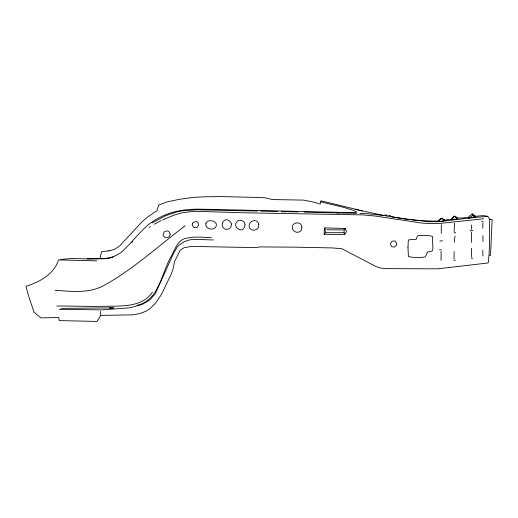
<?xml version="1.0" encoding="UTF-8"?>
<svg xmlns="http://www.w3.org/2000/svg" width="518" height="518" viewBox="0 0 518 518"><rect width="100%" height="100%" fill="white"/><g stroke="black" fill="none" stroke-linecap="round" stroke-linejoin="round"><path stroke-width="0.78" d="M471.542 229.435L471.678 224.935M471.354 257.135L471.561 248.245M482.841 250.168L482.86 255.976M454.124 251.593L454.008 258.955M390.442 216.537L405.607 219.01L428.639 221.756L438.17 221.704L475.051 217.411L487.82 216.42L489.704 219.269C489.05 233.871 490.209 248.672 488.163 262.956L437.781 268.823L385.165 268.641L380.568 268.02L376.146 266.615L341.861 248.724L332.608 247.941L295.48 247.17L259.894 246.911L256.837 247.397L249.106 247.481L191.66 246.419L183.994 247.746L180.18 250.272L174.663 261.396L173.044 268.984L171.549 273.394L161.474 294.425L155.381 303.425L149.754 308.747L145.985 311.247L139.219 313.694L132.841 314.834L101.554 315.378L100.557 315.747L96.957 321.438L59.24 320.59L58.728 317.521L41.071 317.897L37.445 315.074A68.823 68.713 62.6 0 1 34.026 312.011L29.507 298.931L25.9 286.305C39.53 282.129 53.976 274.385 58.566 259.881L96.892 260.884M482.964 235.58L482.951 241.537M454.124 231.688L454.532 223.083M482.763 228.088L482.983 222.669M441.116 250.945L441.045 260.366M100.557 315.747L100.524 311.37M468.932 217.534L468.894 217.236M455.128 236.124L454.176 239.828L454.616 242.217M202.713 209.259C187.309 208.689 171.303 210.722 157.763 218.564C143.985 225.388 135.502 238.902 124.54 249.177C118.616 255.639 109.894 258.78 101.243 258.469C98.647 258.799 102.065 252.68 101.321 251.865C102.894 250.854 105.245 251.586 107.077 251.068M109.194 250.893L114.595 249.281L119.82 245.823L142.236 221.516L148.038 216.725L156.967 210.716L158.722 205.037L167.476 201.819L179.668 199.268L193.557 197.364L204.442 196.821L220.014 196.562L255.724 197.397L265.015 197.811L272.546 199.559L303.561 200.103L314.186 202.24L320.137 204.079L320.966 200.79L356.047 209.343M324.954 227.894L324.21 231.041L324.203 234.259L344.768 234.602L346.51 231.585L345.26 228.483L324.954 227.894L325.395 232.686L324.203 234.259M451.282 219.703L457.653 218.823M152.37 292.262C141.913 307.601 120.791 306.008 104.306 306.287C88.423 306.617 72.591 305.924 56.74 306.041M472.442 215.125L475.809 216.925L468.641 218.052C473.64 216.356 474.423 210.392 468.66 217.146L463.332 217.903A31.164 23.187 0.8 0 1 457.944 217.916L454.221 216.051L451.165 219.341L445.176 220.053L441.453 218.188L437.891 220.992C409.971 221.574 382.245 215.261 355.083 209.227M344.768 234.602L344.133 232.711L344.107 229.921L345.26 228.483M451.353 219.943L454.221 216.051M131.909 242.45L132.822 241.388M473.569 217.34L474.449 216.323L475.349 216.738L473.569 217.34L474.378 217.152L473.51 215.812L474.449 216.323M438.079 221.393L441.465 218.214M185.198 225.783C158.281 246.089 133.204 269.405 103.509 285.709C88.572 293.706 71.238 291.343 55.063 290.281M149.048 227.616L150.337 226.748M151.916 222.993L165.566 215.734L177.298 211.765A78.419 76.949 -8.6 0 1 181.863 210.871M154.267 224.242L161.117 220.59M487.82 216.42C483.831 215.106 480.704 215.896 475.893 216.278L472.455 213.889M162.522 219.923L173.99 215.119L181.449 212.982L190.663 211.668L203.082 211.532L243.428 212.781L363.17 214.912L375.556 216.084L421.393 223.012L429.066 223.543L438.299 223.582L483.592 218.79M113.442 257.006C105.05 259.952 96.024 258.372 87.328 258.819M60.755 259.732C73.66 257.051 87.277 260.178 100.35 258.346M137.095 305.322C159.654 300.175 161.376 272.462 171.62 255.711C175.265 248.815 177.894 239.258 186.979 238.144C194.995 236.286 203.302 237.471 211.435 237.645M454.098 232.893L455.652 232.472M471.341 258.385L472.753 258.074M439.801 241.142L442.527 240.734M181.87 210.884L197.3 209.784L257.653 211.033M438.17 221.574L445.15 220.649L441.478 218.583M453.956 260.301L455.536 260.094M325.395 232.686L344.133 232.711M481.623 221.626L483.08 221.523M439.523 249.741L441.194 249.618M326.826 229.765L344.107 229.921M473.038 230.659L469.962 230.717M109.544 308.074L113.177 308.061L109.991 308.08M110.25 308.061L111.208 308.042M109.997 307.899L63.293 308.346L59.46 309.33L101.541 309.881L129.701 307.854L142.197 304.461L149.929 299.805L155.102 294.056L173.783 252.946L176.891 247.559L178.969 245.247L184.058 241.692L189.964 239.776L196.167 239.394L213.28 239.964M112.315 308.061L113.992 308.061M277.784 211.422L260.748 211.104M281.3 211.726L285.936 211.817M297.928 211.933L285.535 211.635M335.101 212.872L304.118 212.121M356.792 213.299L341.297 213.008M359.893 213.377L366.084 213.533L384.401 215.643M385.936 215.76L387.47 215.851M384.913 214.918L386.46 215.054M356.514 209.583L359.466 210.302M360.949 210.671L362.438 211.059M390.578 215.987L389.102 215.423L389.614 215.559M320.875 201.839C332.854 205.147 345.538 206.844 356.87 211.92L354.079 212.671L207.368 209.311A136.849 112.186 1.4 0 0 202.713 209.278M389.102 215.423L390.119 215.734M489.704 219.269L490.65 219.593L492.1 219.237L492.1 220.785L490.52 255.329L489.426 255.251M454.273 216.446L457.614 218.965M441.323 224.721L441.271 233.32M471.503 242.424L471.581 232.032M335.994 213.073A207.465 2.189 1.3 0 1 340.281 213.17M109.292 250.725A56.604 20.15 -52.3 0 1 107.155 250.939M231.352 224.067C232.051 227.849 227.616 230.756 224.365 228.82C220.558 226.249 221.846 219.891 226.677 219.716C228.975 219.923 231.08 221.73 231.352 224.067M407.97 247.539L408.43 256.585L411.409 257.155L417.443 257.64L424.993 257.083L426.515 254.752L427.318 252.085L432.044 251.107L432.912 248.808L432.349 236.312L427.719 235.399L418.227 235.431A8.314 8.314 0 0 0 416.2 239.407A29.345 29.332 11.7 0 0 411.454 239.543L408.326 239.996L407.97 247.539M396.665 243.531L396.594 245.137L394.412 247.092L391.466 246.613L390.423 243.874L392.003 241.271L395.066 240.902L396.665 243.531M258.78 224.734C259.557 229.772 252.544 232.219 249.721 228.179C246.348 221.477 257.809 216.822 258.78 224.734M244.949 224.967C243.725 235.962 229.351 225.544 238.863 220.351C241.744 219.684 245.234 221.762 244.949 224.967M301.871 227.531L301.236 230.29C298.277 234.486 291.589 231.598 292.249 226.677C293.33 221.341 302.259 221.704 301.871 227.531M205.905 223.42C204.597 228.542 212.658 231.054 215.559 227.357C219.315 221.982 209.784 218.492 206.462 222.3L205.905 223.42M170.215 234.304L169.224 236.933L166.103 237.587L164.556 237.108L162.989 235.198L163.986 232.388L165.028 231.313L166.44 231.099L167.806 231.009L169.056 231.773L170.215 234.304M192.528 223.731L192.133 225.175L194.036 227.629L197.08 227.467L198.608 224.954L197.753 222.054L196.218 221.574L193.214 222.397L192.528 223.731"/></g></svg>
